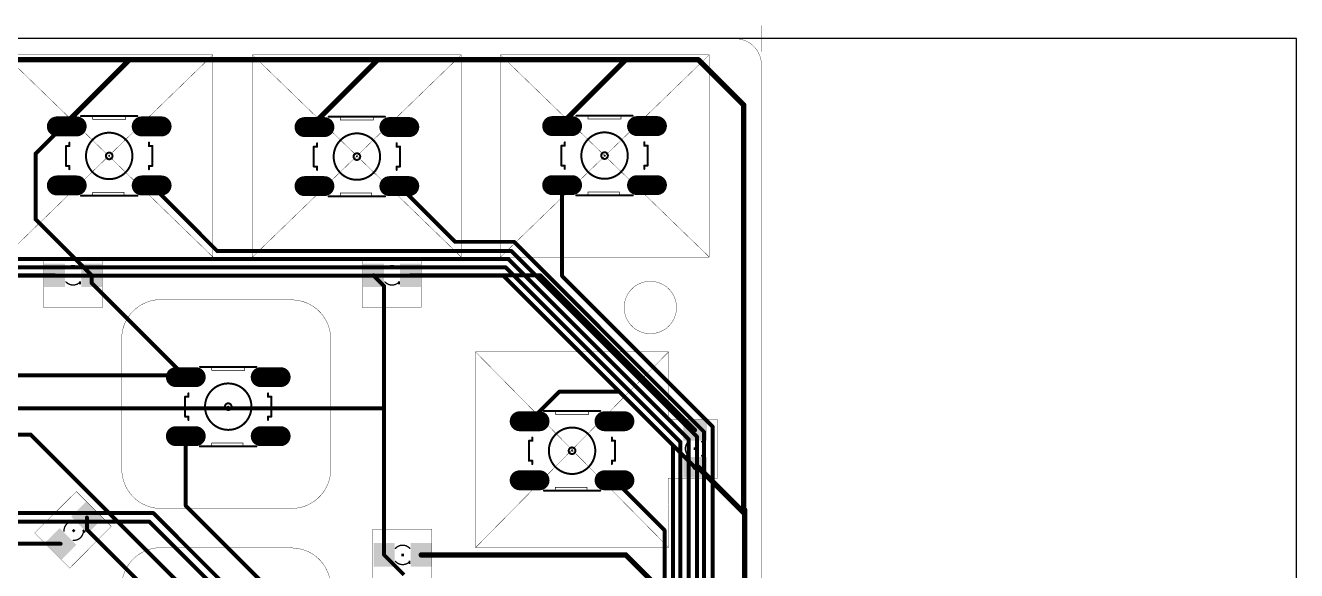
# Model space of a CAD drawing. Extents: x -0.04 to 6.3, y -0.04 to 3.98.
# Drawn here: x 2.465 to 6.299, y 2.333 to 3.977 of the extents above; entities that cross this region are included whole.
import ezdxf

# ---------------------------------------------------------------- set-up
doc = ezdxf.new("R2010")
doc.units = 0
for name, color, linetype in [('1', 22, 'CONTINUOUS'), ('16', 175, 'CONTINUOUS'), ('17', 82, 'CONTINUOUS'), ('20', 7, 'CONTINUOUS'), ('21', 253, 'CONTINUOUS'), ('23', 7, 'CONTINUOUS'), ('44', 253, 'CONTINUOUS')]:
    doc.layers.add(name, color=color, linetype=linetype)

# ---------------------------------------------------------------- blocks, each defined once
blk = doc.blocks.new('LONGP100')
at = {"const_width": 1}
blk.add_lwpolyline([(-0.5, 0), (0.5, 0)], dxfattribs=at)
at = {"const_width": 0.5}
for points in [[(-0.5, 0.25, 1), (-0.5, -0.25)], [(0.5, -0.25, 1), (0.5, 0.25)]]:
    blk.add_lwpolyline(points, format="xyb", dxfattribs=at)
blk = doc.blocks.new('RECT')
blk.add_solid([(-0.5, -0.5), (0.5, -0.5), (-0.5, 0.5), (0.5, 0.5)])

msp = doc.modelspace()

# ---------------------------------------------------------------- linework, layer by layer
at = {"layer": '1'}
for points, const_width in [([(2.039, 3.873), (2.779, 3.873)], 0.016), ([(2.6235, 3.7175), (2.779, 3.873)], 0.016), ([(2.779, 3.873), (3.528, 3.873)], 0.016), ([(3.337, 3.682), (3.528, 3.873)], 0.016), ([(3.528, 3.873), (4.276, 3.873)], 0.016), ([(4.084, 3.681), (4.276, 3.873)], 0.016), ([(4.276, 3.873), (4.495, 3.873)], 0.016), ([(4.495, 3.873), (4.632, 3.736)], 0.016), ([(2.496, 3.59), (2.6235, 3.7175)], 0.012), ([(2.59, 3.684), (2.6235, 3.7175)], 0.016), ([(4.632, 3.736), (4.632, 2.518)], 0.016), ([(2.59, 3.672), (2.59, 3.684)], 0.016), ([(3.337, 3.67), (3.337, 3.682)], 0.016), ([(4.084, 3.673), (4.084, 3.681)], 0.016), ([(2.496, 3.391984), (2.496, 3.59)], 0.012), ([(2.664984, 3.223), (2.496, 3.391984)], 0.012), ([(1.797984, 3.223), (2.553016, 3.223)], 0.012), ([(2.664984, 3.223), (2.664984, 3.200016)], 0.012), ([(3.547016, 3.191), (3.515016, 3.223)], 0.012), ([(3.626984, 3.223), (4.017984, 3.223)], 0.012), ([(4.017984, 3.223), (4.485, 2.755984)], 0.012), ([(2.664984, 3.200016), (2.949, 2.916)], 0.012), ([(3.547016, 2.818), (3.547016, 3.191)], 0.012), ([(2.01, 2.921), (2.907, 2.921)], 0.012), ([(2.907, 2.921), (2.949, 2.916)], 0.012), ([(4.075, 2.872), (3.986, 2.783)], 0.012), ([(4.257016, 2.872), (4.075, 2.872)], 0.012), ([(4.485, 2.644016), (4.257016, 2.872)], 0.012), ([(1.801, 2.822), (3.543016, 2.822)], 0.012), ([(3.543016, 2.822), (3.547016, 2.818)], 0.012), ([(3.547016, 2.38), (3.547016, 2.818)], 0.012), ([(2.481, 2.743), (2.266, 2.743)], 0.012), ([(3.168, 2.056), (2.481, 2.743)], 0.012), ([(2.949, 2.738), (2.949, 2.528)], 0.012), ([(4.485, 2.644016), (4.494984, 2.644016)], 0.016), ([(4.494984, 2.644016), (4.632, 2.507)], 0.016), ([(2.949, 2.528), (3.462, 2.015)], 0.012), ([(2.650587, 2.492587), (2.650587, 2.456413)], 0.012), ([(4.632, 2.518), (4.632, 2.507)], 0.016), ([(4.635, 2.515), (4.632, 2.518)], 0.016), ([(4.635, 0.497), (4.635, 2.515)], 0.016), ([(2.650587, 2.456413), (2.95, 2.157)], 0.012), ([(2.571413, 2.413413), (1.87876, 2.413413)], 0.012), ([(3.607016, 2.32), (3.547016, 2.38)], 0.012), ([(3.658984, 2.38), (4.276, 2.38)], 0.016), ([(4.276, 2.38), (4.443, 2.213)], 0.016)]:
    msp.add_lwpolyline(points, dxfattribs=dict(at, const_width=const_width))
for points, const_width in [([(2.779, 3.877, 1), (2.779, 3.869)], 0.008), ([(2.781828, 3.870172, 1), (2.776172, 3.875828)], 0.008), ([(2.779, 3.869, 1), (2.779, 3.877)], 0.008), ([(3.528, 3.877, 1), (3.528, 3.869)], 0.008), ([(3.530828, 3.870172, 1), (3.525172, 3.875828)], 0.008), ([(3.528, 3.869, 1), (3.528, 3.877)], 0.008), ([(4.276, 3.877, 1), (4.276, 3.869)], 0.008), ([(4.278828, 3.870172, 1), (4.273172, 3.875828)], 0.008), ([(4.276, 3.869, 1), (4.276, 3.877)], 0.008), ([(4.497828, 3.875828, 1), (4.492172, 3.870172)], 0.008), ([(4.495, 3.869, 1), (4.495, 3.877)], 0.008), ([(2.620672, 3.720328, 1), (2.626328, 3.714672)], 0.008), ([(2.626328, 3.714672, 1), (2.620672, 3.720328)], 0.008), ([(2.625621, 3.715379, 1), (2.621379, 3.719621)], 0.006), ([(4.636, 3.736, 1), (4.628, 3.736)], 0.008), ([(4.629172, 3.733172, 1), (4.634828, 3.738828)], 0.008), ([(2.594, 3.684, 1), (2.586, 3.684)], 0.008), ([(2.587172, 3.686828, 1), (2.592828, 3.681172)], 0.008), ([(3.341, 3.682, 1), (3.333, 3.682)], 0.008), ([(3.334172, 3.684828, 1), (3.339828, 3.679172)], 0.008), ([(4.088, 3.681, 1), (4.08, 3.681)], 0.008), ([(4.081172, 3.683828, 1), (4.086828, 3.678172)], 0.008), ([(2.586, 3.672, 1), (2.594, 3.672)], 0.008), ([(3.333, 3.67, 1), (3.341, 3.67)], 0.008), ([(4.08, 3.673, 1), (4.088, 3.673)], 0.008), ([(2.499, 3.59, 1), (2.493, 3.59)], 0.006), ([(2.493879, 3.592121, 1), (2.498121, 3.587879)], 0.006), ([(2.498121, 3.394106, 1), (2.493879, 3.389863)], 0.006), ([(2.493, 3.391984, 1), (2.499, 3.391984)], 0.006), ([(2.553016, 3.22, 1), (2.553016, 3.226)], 0.006), ([(2.667984, 3.223, 1), (2.661984, 3.223)], 0.006), ([(2.662863, 3.220879, 1), (2.667106, 3.225121)], 0.006), ([(3.517137, 3.225121, 1), (3.512894, 3.220879)], 0.006), ([(3.626984, 3.226, 1), (3.626984, 3.22)], 0.006), ([(4.020106, 3.225121, 1), (4.015863, 3.220879)], 0.006), ([(4.017984, 3.22, 1), (4.017984, 3.226)], 0.006), ([(2.667106, 3.202137, 1), (2.662863, 3.197894)], 0.006), ([(2.661984, 3.200016, 1), (2.667984, 3.200016)], 0.006), ([(3.550016, 3.191, 1), (3.544016, 3.191)], 0.006), ([(3.544894, 3.188879, 1), (3.549137, 3.193121)], 0.006), ([(2.907355, 2.923979, 1), (2.906645, 2.918021)], 0.006), ([(2.907, 2.918, 1), (2.907, 2.924)], 0.006), ([(2.946879, 2.913879, 1), (2.951121, 2.918121)], 0.006), ([(2.948645, 2.913021, 1), (2.949355, 2.918979)], 0.006), ([(4.075, 2.875, 1), (4.075, 2.869)], 0.006), ([(4.077121, 2.869879, 1), (4.072879, 2.874121)], 0.006), ([(4.259137, 2.874121, 1), (4.254894, 2.869879)], 0.006), ([(4.257016, 2.869, 1), (4.257016, 2.875)], 0.006), ([(3.545137, 2.824121, 1), (3.540894, 2.819879)], 0.006), ([(3.543016, 2.819, 1), (3.543016, 2.825)], 0.006), ([(3.550016, 2.818, 1), (3.544016, 2.818)], 0.006), ([(3.544016, 2.818, 1), (3.550016, 2.818)], 0.006), ([(3.544894, 2.815879, 1), (3.549137, 2.820121)], 0.006), ([(3.983879, 2.785121, 1), (3.988121, 2.780879)], 0.006), ([(4.482879, 2.753863, 1), (4.487121, 2.758106)], 0.006), ([(2.483121, 2.745121, 1), (2.478879, 2.740879)], 0.006), ([(2.481, 2.74, 1), (2.481, 2.746)], 0.006), ([(2.952, 2.738, 1), (2.946, 2.738)], 0.006), ([(4.485, 2.648016, 1), (4.485, 2.640016)], 0.008), ([(4.482879, 2.641894, 1), (4.487121, 2.646137)], 0.006), ([(4.497813, 2.646844, 1), (4.492156, 2.641187)], 0.008), ([(4.494984, 2.640016, 1), (4.494984, 2.648016)], 0.008), ([(2.951121, 2.530121, 1), (2.946879, 2.525879)], 0.006), ([(2.946, 2.528, 1), (2.952, 2.528)], 0.006), ([(2.653587, 2.492587, 1), (2.647587, 2.492587)], 0.006), ([(4.636, 2.518, 1), (4.628, 2.518)], 0.008), ([(4.628, 2.518, 1), (4.636, 2.518)], 0.008), ([(4.628, 2.507, 1), (4.636, 2.507)], 0.008), ([(4.634828, 2.520828, 1), (4.629172, 2.515172)], 0.008), ([(4.629172, 2.504172, 1), (4.634828, 2.509828)], 0.008), ([(4.639, 2.515, 1), (4.631, 2.515)], 0.008), ([(4.632172, 2.512172, 1), (4.637828, 2.517828)], 0.008), ([(2.652708, 2.458535, 1), (2.648465, 2.454292)], 0.006), ([(2.647587, 2.456413, 1), (2.653587, 2.456413)], 0.006), ([(2.571413, 2.410413, 1), (2.571413, 2.416413)], 0.006), ([(3.549137, 2.382121, 1), (3.544894, 2.377879)], 0.006), ([(3.544016, 2.38, 1), (3.550016, 2.38)], 0.006), ([(3.658984, 2.384, 1), (3.658984, 2.376)], 0.008), ([(4.278828, 2.382828, 1), (4.273172, 2.377172)], 0.008), ([(4.276, 2.376, 1), (4.276, 2.384)], 0.008)]:
    msp.add_lwpolyline(points, format="xyb", dxfattribs=dict(at, const_width=const_width))
at = {"layer": '16', "const_width": 0.012}
for points in [[(2.846, 3.494), (3.044, 3.296)], [(3.761, 3.324), (3.593, 3.492)], [(4.084, 3.221), (4.084, 3.495)], [(3.044, 3.296), (3.931, 3.296)], [(3.939, 3.324), (3.761, 3.324)], [(3.931, 3.296), (4.491, 2.736)], [(4.512, 2.751), (3.939, 3.324)], [(3.922, 3.272), (2.316, 3.272)], [(4.466, 2.728), (3.922, 3.272)], [(3.907, 3.222), (0.872, 3.222)], [(1.596, 3.247), (3.914, 3.247)], [(4.418, 2.711), (3.907, 3.222)], [(3.914, 3.247), (4.441, 2.72)], [(4.538, 2.767), (4.084, 3.221)], [(4.538, 1.258), (4.538, 2.767)], [(4.441, 2.72), (4.441, 1.383)], [(4.466, 1.367), (4.466, 2.728)], [(4.491, 2.736), (4.491, 1.998)], [(4.512, 1.325), (4.512, 2.751)], [(4.418, 1.393), (4.418, 2.711)], [(4.242, 2.605), (4.393, 2.454)], [(1.745, 2.506), (2.851, 2.506)], [(2.851, 2.506), (3.063, 2.294)], [(2.839, 2.48), (1.03, 2.48)], [(3.039, 2.28), (2.839, 2.48)], [(4.393, 2.454), (4.393, 1.49)]]:
    msp.add_lwpolyline(points, dxfattribs=at)
at = {"layer": '16', "const_width": 0.006}
for points in [[(2.848121, 3.496121, 1), (2.843879, 3.491879)], [(3.595121, 3.494121, 1), (3.590879, 3.489879)], [(4.087, 3.495, 1), (4.081, 3.495)], [(3.044, 3.299, 1), (3.044, 3.293)], [(3.041879, 3.293879, 1), (3.046121, 3.298121)], [(3.761, 3.327, 1), (3.761, 3.321)], [(3.758879, 3.321879, 1), (3.763121, 3.326121)], [(3.933121, 3.298121, 1), (3.928879, 3.293879)], [(3.931, 3.293, 1), (3.931, 3.299)], [(3.941121, 3.326121, 1), (3.936879, 3.321879)], [(3.939, 3.321, 1), (3.939, 3.327)], [(3.924121, 3.274121, 1), (3.919879, 3.269879)], [(3.922, 3.269, 1), (3.922, 3.275)], [(3.909121, 3.224121, 1), (3.904879, 3.219879)], [(3.907, 3.219, 1), (3.907, 3.225)], [(3.916121, 3.249121, 1), (3.911879, 3.244879)], [(3.914, 3.244, 1), (3.914, 3.25)], [(4.086121, 3.223121, 1), (4.081879, 3.218879)], [(4.081, 3.221, 1), (4.087, 3.221)], [(4.541, 2.767, 1), (4.535, 2.767)], [(4.535879, 2.764879, 1), (4.540121, 2.769121)], [(4.444, 2.72, 1), (4.438, 2.72)], [(4.438879, 2.717879, 1), (4.443121, 2.722121)], [(4.469, 2.728, 1), (4.463, 2.728)], [(4.463879, 2.725879, 1), (4.468121, 2.730121)], [(4.494, 2.736, 1), (4.488, 2.736)], [(4.488879, 2.733879, 1), (4.493121, 2.738121)], [(4.515, 2.751, 1), (4.509, 2.751)], [(4.509879, 2.748879, 1), (4.514121, 2.753121)], [(4.421, 2.711, 1), (4.415, 2.711)], [(4.415879, 2.708879, 1), (4.420121, 2.713121)], [(4.244121, 2.607121, 1), (4.239879, 2.602879)], [(2.853121, 2.508121, 1), (2.848879, 2.503879)], [(2.851, 2.503, 1), (2.851, 2.509)], [(2.841121, 2.482121, 1), (2.836879, 2.477879)], [(2.839, 2.477, 1), (2.839, 2.483)], [(4.396, 2.454, 1), (4.39, 2.454)], [(4.390879, 2.451879, 1), (4.395121, 2.456121)]]:
    msp.add_lwpolyline(points, format="xyb", dxfattribs=at)
at = {"layer": '20'}
for p, q in [((6.299213, 3.937008), (0, 3.937008)), ((6.299213, 0), (6.299213, 3.937008))]:
    msp.add_line(p, q, dxfattribs=at)
at = {"layer": '20', "const_width": 0.001}
for points in [[(4.685, 3.898), (4.685, 3.976)], [(0.079, 3.937), (4.606, 3.937)], [(4.646, 3.937), (4.724, 3.937)], [(2.402, 3.888), (3.031, 3.888)], [(2.402, 3.888), (3.031, 3.278)], [(2.402, 3.278), (3.031, 3.888)], [(3.031, 3.888), (3.031, 3.278)], [(3.15, 3.888), (3.78, 3.888)], [(3.15, 3.888), (3.15, 3.278)], [(3.15, 3.888), (3.78, 3.278)], [(3.15, 3.278), (3.78, 3.888)], [(3.78, 3.888), (3.78, 3.278)], [(3.898, 3.888), (4.528, 3.888)], [(3.898, 3.888), (3.898, 3.278)], [(3.898, 3.888), (4.528, 3.278)], [(3.898, 3.278), (4.528, 3.888)], [(4.528, 3.888), (4.528, 3.278)], [(4.685, 0.079), (4.685, 3.858)], [(2.402, 3.278), (2.52, 3.276)], [(2.52, 3.276), (2.52, 3.126)], [(2.698, 3.276), (3.031, 3.278)], [(2.698, 3.276), (2.698, 3.126)], [(3.15, 3.278), (3.481, 3.276)], [(3.481, 3.276), (3.481, 3.126)], [(3.659, 3.276), (3.78, 3.278)], [(3.659, 3.276), (3.659, 3.126)], [(3.898, 3.278), (4.528, 3.278)], [(2.874, 3.15), (3.268, 3.15)], [(2.52, 3.126), (2.698, 3.126)], [(3.481, 3.126), (3.659, 3.126)], [(2.756, 3.031), (2.756, 2.638)], [(3.386, 3.031), (3.386, 2.638)], [(3.823, 2.992), (4.405, 2.992)], [(3.823, 2.992), (3.823, 2.402)], [(3.823, 2.992), (4.405, 2.402)], [(3.823, 2.402), (4.405, 2.992)], [(4.405, 2.992), (4.404, 2.788)], [(4.404, 2.788), (4.553, 2.788)], [(4.553, 2.611), (4.553, 2.788)], [(4.405, 2.402), (4.404, 2.611)], [(4.404, 2.611), (4.553, 2.611)], [(2.493, 2.446), (2.619, 2.571)], [(2.619, 2.571), (2.724, 2.466)], [(2.874, 2.52), (3.268, 2.52)], [(2.599, 2.34), (2.724, 2.466)], [(3.513, 2.458), (3.691, 2.458)], [(3.513, 2.458), (3.513, 2.308)], [(3.691, 2.458), (3.691, 2.308)], [(2.493, 2.446), (2.599, 2.34)], [(2.874, 2.402), (3.268, 2.402)], [(3.823, 2.402), (4.405, 2.402)]]:
    msp.add_lwpolyline(points, dxfattribs=at)
at = {"layer": '20'}
for points, const_width in [([(4.68525, 3.976, 1), (4.68475, 3.976)], 0.0005), ([(4.685, 3.858, 0.416068), (4.606003, 3.936498)], 0.001), ([(4.606002, 3.936748, 1), (4.606005, 3.936248)], 0.0005), ([(4.606, 3.93675, 1), (4.606, 3.93725)], 0.0005), ([(4.646, 3.93725, 1), (4.646, 3.93675)], 0.0005), ([(4.724, 3.93675, 1), (4.724, 3.93725)], 0.0005), ([(3.03125, 3.888, 1), (3.03075, 3.888)], 0.0005), ([(3.031174, 3.887821, 1), (3.030826, 3.888179)], 0.0005), ([(3.031, 3.88775, 1), (3.031, 3.88825)], 0.0005), ([(3.15, 3.88825, 1), (3.15, 3.88775)], 0.0005), ([(3.15025, 3.888, 1), (3.14975, 3.888)], 0.0005), ([(3.150174, 3.88818, 1), (3.149826, 3.88782)], 0.0005), ([(3.78025, 3.888, 1), (3.77975, 3.888)], 0.0005), ([(3.780174, 3.88782, 1), (3.779826, 3.88818)], 0.0005), ([(3.78, 3.88775, 1), (3.78, 3.88825)], 0.0005), ([(3.898, 3.88825, 1), (3.898, 3.88775)], 0.0005), ([(3.89825, 3.888, 1), (3.89775, 3.888)], 0.0005), ([(3.898174, 3.88818, 1), (3.897826, 3.88782)], 0.0005), ([(4.52825, 3.888, 1), (4.52775, 3.888)], 0.0005), ([(4.528174, 3.88782, 1), (4.527826, 3.88818)], 0.0005), ([(4.528, 3.88775, 1), (4.528, 3.88825)], 0.0005), ([(4.68475, 3.898, 1), (4.68525, 3.898)], 0.0005), ([(4.68525, 3.858, 1), (4.68475, 3.858)], 0.0005), ([(4.68475, 3.858, 1), (4.68525, 3.858)], 0.0005), ([(2.52025, 3.276, 1), (2.51975, 3.276)], 0.0005), ([(2.519996, 3.27575, 1), (2.520004, 3.27625)], 0.0005), ([(2.697998, 3.27625, 1), (2.698002, 3.27575)], 0.0005), ([(2.69825, 3.276, 1), (2.69775, 3.276)], 0.0005), ([(3.03075, 3.278, 1), (3.03125, 3.278)], 0.0005), ([(3.030826, 3.277821, 1), (3.031174, 3.278179)], 0.0005), ([(3.031002, 3.27775, 1), (3.030998, 3.27825)], 0.0005), ([(3.150002, 3.27825, 1), (3.149998, 3.27775)], 0.0005), ([(3.149826, 3.27818, 1), (3.150174, 3.27782)], 0.0005), ([(3.14975, 3.278, 1), (3.15025, 3.278)], 0.0005), ([(3.48125, 3.276, 1), (3.48075, 3.276)], 0.0005), ([(3.480998, 3.27575, 1), (3.481002, 3.27625)], 0.0005), ([(3.658996, 3.27625, 1), (3.659004, 3.27575)], 0.0005), ([(3.65925, 3.276, 1), (3.65875, 3.276)], 0.0005), ([(3.77975, 3.278, 1), (3.78025, 3.278)], 0.0005), ([(3.779826, 3.27782, 1), (3.780174, 3.27818)], 0.0005), ([(3.780004, 3.27775, 1), (3.779996, 3.27825)], 0.0005), ([(3.898, 3.27825, 1), (3.898, 3.27775)], 0.0005), ([(3.897826, 3.27818, 1), (3.898174, 3.27782)], 0.0005), ([(3.89775, 3.278, 1), (3.89825, 3.278)], 0.0005), ([(4.52775, 3.278, 1), (4.52825, 3.278)], 0.0005), ([(4.527826, 3.27782, 1), (4.528174, 3.27818)], 0.0005), ([(4.528, 3.27775, 1), (4.528, 3.27825)], 0.0005), ([(4.35, 3.047, 1), (4.35, 3.205, 1), (4.35, 3.047)], 0.001), ([(2.874, 3.15, 0.415455), (2.755501, 3.030998)], 0.001), ([(2.874, 3.15025, 1), (2.874, 3.14975)], 0.0005), ([(2.874, 3.14975, 1), (2.874, 3.15025)], 0.0005), ([(3.386, 3.031, 0.414214), (3.268, 3.149)], 0.001), ([(3.268, 3.14925, 1), (3.268, 3.14875)], 0.0005), ([(3.268, 3.14975, 1), (3.268, 3.15025)], 0.0005), ([(2.52, 3.12625, 1), (2.52, 3.12575)], 0.0005), ([(2.51975, 3.126, 1), (2.52025, 3.126)], 0.0005), ([(2.69775, 3.126, 1), (2.69825, 3.126)], 0.0005), ([(2.698, 3.12575, 1), (2.698, 3.12625)], 0.0005), ([(3.481, 3.12625, 1), (3.481, 3.12575)], 0.0005), ([(3.48075, 3.126, 1), (3.48125, 3.126)], 0.0005), ([(3.65875, 3.126, 1), (3.65925, 3.126)], 0.0005), ([(3.659, 3.12575, 1), (3.659, 3.12625)], 0.0005), ([(2.755251, 3.030997, 1), (2.755751, 3.030999)], 0.0005), ([(2.75625, 3.031, 1), (2.75575, 3.031)], 0.0005), ([(3.38625, 3.031, 1), (3.38575, 3.031)], 0.0005), ([(3.38575, 3.031, 1), (3.38625, 3.031)], 0.0005), ([(3.823, 2.99225, 1), (3.823, 2.99175)], 0.0005), ([(3.82325, 2.992, 1), (3.82275, 2.992)], 0.0005), ([(3.823178, 2.992176, 1), (3.822822, 2.991824)], 0.0005), ([(4.40525, 2.991999, 1), (4.40475, 2.992001)], 0.0005), ([(4.405178, 2.991824, 1), (4.404822, 2.992176)], 0.0005), ([(4.405, 2.99175, 1), (4.405, 2.99225)], 0.0005), ([(4.404, 2.78825, 1), (4.404, 2.78775)], 0.0005), ([(4.40375, 2.788001, 1), (4.40425, 2.787999)], 0.0005), ([(4.55325, 2.788, 1), (4.55275, 2.788)], 0.0005), ([(4.553, 2.78775, 1), (4.553, 2.78825)], 0.0005), ([(2.756, 2.638, 0.414214), (2.874, 2.52)], 0.001), ([(2.75625, 2.638, 1), (2.75575, 2.638)], 0.0005), ([(2.75575, 2.638, 1), (2.75625, 2.638)], 0.0005), ([(3.268, 2.52, 0.414214), (3.386, 2.638)], 0.001), ([(3.38625, 2.638, 1), (3.38575, 2.638)], 0.0005), ([(3.38575, 2.638, 1), (3.38625, 2.638)], 0.0005), ([(4.40425, 2.611001, 1), (4.40375, 2.610999)], 0.0005), ([(4.404, 2.61125, 1), (4.404, 2.61075)], 0.0005), ([(4.55275, 2.611, 1), (4.55325, 2.611)], 0.0005), ([(4.553, 2.61075, 1), (4.553, 2.61125)], 0.0005), ([(2.619177, 2.571177, 1), (2.618823, 2.570823)], 0.0005), ([(2.619176, 2.570823, 1), (2.618824, 2.571177)], 0.0005), ([(2.874, 2.52025, 1), (2.874, 2.51975)], 0.0005), ([(2.874, 2.51975, 1), (2.874, 2.52025)], 0.0005), ([(3.268, 2.52025, 1), (3.268, 2.51975)], 0.0005), ([(3.268, 2.51975, 1), (3.268, 2.52025)], 0.0005), ([(2.724177, 2.465824, 1), (2.723823, 2.466176)], 0.0005), ([(2.723823, 2.465823, 1), (2.724177, 2.466177)], 0.0005), ([(3.513, 2.45825, 1), (3.513, 2.45775)], 0.0005), ([(3.51325, 2.458, 1), (3.51275, 2.458)], 0.0005), ([(3.69125, 2.458, 1), (3.69075, 2.458)], 0.0005), ([(3.691, 2.45775, 1), (3.691, 2.45825)], 0.0005), ([(2.493177, 2.446177, 1), (2.492823, 2.445823)], 0.0005), ([(2.492824, 2.446177, 1), (2.493176, 2.445823)], 0.0005), ([(2.874, 2.402, 0.415455), (2.755501, 2.282998)], 0.001), ([(2.874, 2.40225, 1), (2.874, 2.40175)], 0.0005), ([(2.874, 2.40175, 1), (2.874, 2.40225)], 0.0005), ([(3.386, 2.283, 0.414214), (3.268, 2.401)], 0.001), ([(3.268, 2.40125, 1), (3.268, 2.40075)], 0.0005), ([(3.268, 2.40175, 1), (3.268, 2.40225)], 0.0005), ([(3.823, 2.40225, 1), (3.823, 2.40175)], 0.0005), ([(3.822822, 2.402176, 1), (3.823178, 2.401824)], 0.0005), ([(3.82275, 2.402, 1), (3.82325, 2.402)], 0.0005), ([(4.40475, 2.401999, 1), (4.40525, 2.402001)], 0.0005), ([(4.404822, 2.401824, 1), (4.405178, 2.402176)], 0.0005), ([(4.405, 2.40175, 1), (4.405, 2.40225)], 0.0005), ([(2.598823, 2.340176, 1), (2.599177, 2.339824)], 0.0005), ([(2.598823, 2.339823, 1), (2.599177, 2.340177)], 0.0005)]:
    msp.add_lwpolyline(points, format="xyb", dxfattribs=dict(at, const_width=const_width))
at = {"layer": '21'}
for points, const_width in [([(2.668, 3.703), (2.633, 3.703)], 0.006), ([(2.768, 3.703), (2.668, 3.703)], 0.006), ([(2.668, 3.703), (2.668, 3.693)], 0.002), ([(2.768, 3.693), (2.668, 3.693)], 0.002), ([(2.803, 3.703), (2.768, 3.703)], 0.006), ([(2.768, 3.693), (2.768, 3.703)], 0.002), ([(3.415, 3.701), (3.38, 3.701)], 0.006), ([(3.515, 3.701), (3.415, 3.701)], 0.006), ([(3.415, 3.701), (3.415, 3.691)], 0.002), ([(3.515, 3.691), (3.415, 3.691)], 0.002), ([(3.55, 3.701), (3.515, 3.701)], 0.006), ([(3.515, 3.691), (3.515, 3.701)], 0.002), ([(4.162, 3.704), (4.127, 3.704)], 0.006), ([(4.262, 3.704), (4.162, 3.704)], 0.006), ([(4.162, 3.704), (4.162, 3.694)], 0.002), ([(4.262, 3.694), (4.162, 3.694)], 0.002), ([(4.297, 3.704), (4.262, 3.704)], 0.006), ([(4.262, 3.694), (4.262, 3.704)], 0.002), ([(2.588, 3.613), (2.598, 3.613)], 0.006), ([(2.588, 3.613), (2.588, 3.553)], 0.006), ([(2.598, 3.613), (2.598, 3.623)], 0.006), ([(2.838, 3.613), (2.838, 3.623)], 0.006), ([(2.838, 3.613), (2.848, 3.613)], 0.006), ([(2.848, 3.553), (2.848, 3.613)], 0.006), ([(3.335, 3.611), (3.345, 3.611)], 0.006), ([(3.335, 3.611), (3.335, 3.551)], 0.006), ([(3.345, 3.611), (3.345, 3.621)], 0.006), ([(3.585, 3.611), (3.585, 3.621)], 0.006), ([(3.585, 3.611), (3.595, 3.611)], 0.006), ([(3.595, 3.551), (3.595, 3.611)], 0.006), ([(4.082, 3.614), (4.092, 3.614)], 0.006), ([(4.082, 3.614), (4.082, 3.554)], 0.006), ([(4.092, 3.614), (4.092, 3.624)], 0.006), ([(4.332, 3.614), (4.332, 3.624)], 0.006), ([(4.332, 3.614), (4.342, 3.614)], 0.006), ([(4.342, 3.554), (4.342, 3.614)], 0.006), ([(2.598, 3.553), (2.588, 3.553)], 0.006), ([(2.598, 3.553), (2.598, 3.543)], 0.006), ([(2.848, 3.553), (2.838, 3.553)], 0.006), ([(2.838, 3.553), (2.838, 3.543)], 0.006), ([(3.345, 3.551), (3.335, 3.551)], 0.006), ([(3.345, 3.551), (3.345, 3.541)], 0.006), ([(3.595, 3.551), (3.585, 3.551)], 0.006), ([(3.585, 3.551), (3.585, 3.541)], 0.006), ([(4.092, 3.554), (4.082, 3.554)], 0.006), ([(4.092, 3.554), (4.092, 3.544)], 0.006), ([(4.342, 3.554), (4.332, 3.554)], 0.006), ([(4.332, 3.554), (4.332, 3.544)], 0.006), ([(2.633, 3.463), (2.668, 3.463)], 0.006), ([(2.668, 3.463), (2.763, 3.463)], 0.006), ([(2.763, 3.473), (2.668, 3.473)], 0.002), ([(2.668, 3.473), (2.668, 3.463)], 0.002), ([(2.763, 3.463), (2.803, 3.463)], 0.006), ([(2.763, 3.473), (2.763, 3.463)], 0.002), ([(3.38, 3.461), (3.415, 3.461)], 0.006), ([(3.415, 3.461), (3.51, 3.461)], 0.006), ([(3.51, 3.471), (3.415, 3.471)], 0.002), ([(3.415, 3.471), (3.415, 3.461)], 0.002), ([(3.51, 3.461), (3.55, 3.461)], 0.006), ([(3.51, 3.471), (3.51, 3.461)], 0.002), ([(4.127, 3.464), (4.162, 3.464)], 0.006), ([(4.162, 3.464), (4.257, 3.464)], 0.006), ([(4.257, 3.474), (4.162, 3.474)], 0.002), ([(4.162, 3.474), (4.162, 3.464)], 0.002), ([(4.257, 3.464), (4.297, 3.464)], 0.006), ([(4.257, 3.474), (4.257, 3.464)], 0.002), ([(3.027, 2.947), (2.992, 2.947)], 0.006), ([(3.127, 2.947), (3.027, 2.947)], 0.006), ([(3.027, 2.947), (3.027, 2.937)], 0.002), ([(3.127, 2.937), (3.027, 2.937)], 0.002), ([(3.162, 2.947), (3.127, 2.947)], 0.006), ([(3.127, 2.937), (3.127, 2.947)], 0.002), ([(2.947, 2.857), (2.957, 2.857)], 0.006), ([(2.947, 2.857), (2.947, 2.797)], 0.006), ([(2.957, 2.857), (2.957, 2.867)], 0.006), ([(3.197, 2.857), (3.197, 2.867)], 0.006), ([(3.197, 2.857), (3.207, 2.857)], 0.006), ([(3.207, 2.797), (3.207, 2.857)], 0.006), ([(2.957, 2.797), (2.947, 2.797)], 0.006), ([(2.957, 2.797), (2.957, 2.787)], 0.006), ([(3.207, 2.797), (3.197, 2.797)], 0.006), ([(3.197, 2.797), (3.197, 2.787)], 0.006), ([(4.064, 2.814), (4.029, 2.814)], 0.006), ([(4.164, 2.814), (4.064, 2.814)], 0.006), ([(4.064, 2.814), (4.064, 2.804)], 0.002), ([(4.164, 2.804), (4.064, 2.804)], 0.002), ([(4.199, 2.814), (4.164, 2.814)], 0.006), ([(4.164, 2.804), (4.164, 2.814)], 0.002), ([(3.984, 2.724), (3.994, 2.724)], 0.006), ([(3.984, 2.724), (3.984, 2.664)], 0.006), ([(3.994, 2.724), (3.994, 2.734)], 0.006), ([(4.234, 2.724), (4.234, 2.734)], 0.006), ([(4.234, 2.724), (4.244, 2.724)], 0.006), ([(4.244, 2.664), (4.244, 2.724)], 0.006), ([(2.992, 2.707), (3.027, 2.707)], 0.006), ([(3.027, 2.707), (3.122, 2.707)], 0.006), ([(3.122, 2.717), (3.027, 2.717)], 0.002), ([(3.027, 2.717), (3.027, 2.707)], 0.002), ([(3.122, 2.707), (3.162, 2.707)], 0.006), ([(3.122, 2.717), (3.122, 2.707)], 0.002), ([(3.994, 2.664), (3.984, 2.664)], 0.006), ([(3.994, 2.664), (3.994, 2.654)], 0.006), ([(4.244, 2.664), (4.234, 2.664)], 0.006), ([(4.234, 2.664), (4.234, 2.654)], 0.006), ([(4.029, 2.574), (4.064, 2.574)], 0.006), ([(4.064, 2.574), (4.159, 2.574)], 0.006), ([(4.159, 2.584), (4.064, 2.584)], 0.002), ([(4.064, 2.584), (4.064, 2.574)], 0.002), ([(4.159, 2.574), (4.199, 2.574)], 0.006), ([(4.159, 2.584), (4.159, 2.574)], 0.002)]:
    msp.add_lwpolyline(points, dxfattribs=dict(at, const_width=const_width))
for points, const_width in [([(2.633, 3.7045, 1), (2.633, 3.7015)], 0.003), ([(2.668, 3.7045, 1), (2.668, 3.7015)], 0.003), ([(2.668, 3.7015, 1), (2.668, 3.7045)], 0.003), ([(2.6685, 3.703, 1), (2.6675, 3.703)], 0.001), ([(2.668, 3.6935, 1), (2.668, 3.6925)], 0.001), ([(2.6675, 3.693, 1), (2.6685, 3.693)], 0.001), ([(2.768, 3.7045, 1), (2.768, 3.7015)], 0.003), ([(2.768, 3.7015, 1), (2.768, 3.7045)], 0.003), ([(2.7685, 3.703, 1), (2.7675, 3.703)], 0.001), ([(2.7675, 3.693, 1), (2.7685, 3.693)], 0.001), ([(2.768, 3.6925, 1), (2.768, 3.6935)], 0.001), ([(2.803, 3.7015, 1), (2.803, 3.7045)], 0.003), ([(3.38, 3.7025, 1), (3.38, 3.6995)], 0.003), ([(3.415, 3.7025, 1), (3.415, 3.6995)], 0.003), ([(3.415, 3.6995, 1), (3.415, 3.7025)], 0.003), ([(3.4155, 3.701, 1), (3.4145, 3.701)], 0.001), ([(3.415, 3.6915, 1), (3.415, 3.6905)], 0.001), ([(3.4145, 3.691, 1), (3.4155, 3.691)], 0.001), ([(3.515, 3.7025, 1), (3.515, 3.6995)], 0.003), ([(3.515, 3.6995, 1), (3.515, 3.7025)], 0.003), ([(3.5155, 3.701, 1), (3.5145, 3.701)], 0.001), ([(3.5145, 3.691, 1), (3.5155, 3.691)], 0.001), ([(3.515, 3.6905, 1), (3.515, 3.6915)], 0.001), ([(3.55, 3.6995, 1), (3.55, 3.7025)], 0.003), ([(4.127, 3.7055, 1), (4.127, 3.7025)], 0.003), ([(4.162, 3.7055, 1), (4.162, 3.7025)], 0.003), ([(4.162, 3.7025, 1), (4.162, 3.7055)], 0.003), ([(4.1625, 3.704, 1), (4.1615, 3.704)], 0.001), ([(4.162, 3.6945, 1), (4.162, 3.6935)], 0.001), ([(4.1615, 3.694, 1), (4.1625, 3.694)], 0.001), ([(4.262, 3.7055, 1), (4.262, 3.7025)], 0.003), ([(4.262, 3.7025, 1), (4.262, 3.7055)], 0.003), ([(4.2625, 3.704, 1), (4.2615, 3.704)], 0.001), ([(4.2615, 3.694, 1), (4.2625, 3.694)], 0.001), ([(4.262, 3.6935, 1), (4.262, 3.6945)], 0.001), ([(4.297, 3.7025, 1), (4.297, 3.7055)], 0.003), ([(2.718, 3.513, 1), (2.718, 3.653, 1), (2.718, 3.513)], 0.006), ([(3.465, 3.511, 1), (3.465, 3.651, 1), (3.465, 3.511)], 0.006), ([(4.212, 3.514, 1), (4.212, 3.654, 1), (4.212, 3.514)], 0.006), ([(2.588, 3.6145, 1), (2.588, 3.6115)], 0.003), ([(2.5895, 3.613, 1), (2.5865, 3.613)], 0.003), ([(2.5995, 3.623, 1), (2.5965, 3.623)], 0.003), ([(2.5965, 3.613, 1), (2.5995, 3.613)], 0.003), ([(2.598, 3.6115, 1), (2.598, 3.6145)], 0.003), ([(2.8395, 3.623, 1), (2.8365, 3.623)], 0.003), ([(2.838, 3.6145, 1), (2.838, 3.6115)], 0.003), ([(2.8365, 3.613, 1), (2.8395, 3.613)], 0.003), ([(2.8495, 3.613, 1), (2.8465, 3.613)], 0.003), ([(2.848, 3.6115, 1), (2.848, 3.6145)], 0.003), ([(3.335, 3.6125, 1), (3.335, 3.6095)], 0.003), ([(3.3365, 3.611, 1), (3.3335, 3.611)], 0.003), ([(3.3465, 3.621, 1), (3.3435, 3.621)], 0.003), ([(3.3435, 3.611, 1), (3.3465, 3.611)], 0.003), ([(3.345, 3.6095, 1), (3.345, 3.6125)], 0.003), ([(3.5865, 3.621, 1), (3.5835, 3.621)], 0.003), ([(3.585, 3.6125, 1), (3.585, 3.6095)], 0.003), ([(3.5835, 3.611, 1), (3.5865, 3.611)], 0.003), ([(3.5965, 3.611, 1), (3.5935, 3.611)], 0.003), ([(3.595, 3.6095, 1), (3.595, 3.6125)], 0.003), ([(4.082, 3.6155, 1), (4.082, 3.6125)], 0.003), ([(4.0835, 3.614, 1), (4.0805, 3.614)], 0.003), ([(4.0935, 3.624, 1), (4.0905, 3.624)], 0.003), ([(4.0905, 3.614, 1), (4.0935, 3.614)], 0.003), ([(4.092, 3.6125, 1), (4.092, 3.6155)], 0.003), ([(4.3335, 3.624, 1), (4.3305, 3.624)], 0.003), ([(4.332, 3.6155, 1), (4.332, 3.6125)], 0.003), ([(4.3305, 3.614, 1), (4.3335, 3.614)], 0.003), ([(4.3435, 3.614, 1), (4.3405, 3.614)], 0.003), ([(4.342, 3.6125, 1), (4.342, 3.6155)], 0.003), ([(2.718, 3.573, 1), (2.718, 3.593, 1), (2.718, 3.573)], 0.006), ([(3.465, 3.571, 1), (3.465, 3.591, 1), (3.465, 3.571)], 0.006), ([(4.212, 3.574, 1), (4.212, 3.594, 1), (4.212, 3.574)], 0.006), ([(2.588, 3.5545, 1), (2.588, 3.5515)], 0.003), ([(2.5865, 3.553, 1), (2.5895, 3.553)], 0.003), ([(2.5995, 3.553, 1), (2.5965, 3.553)], 0.003), ([(2.5965, 3.543, 1), (2.5995, 3.543)], 0.003), ([(2.598, 3.5515, 1), (2.598, 3.5545)], 0.003), ([(2.838, 3.5545, 1), (2.838, 3.5515)], 0.003), ([(2.8395, 3.553, 1), (2.8365, 3.553)], 0.003), ([(2.8365, 3.543, 1), (2.8395, 3.543)], 0.003), ([(2.8465, 3.553, 1), (2.8495, 3.553)], 0.003), ([(2.848, 3.5515, 1), (2.848, 3.5545)], 0.003), ([(3.335, 3.5525, 1), (3.335, 3.5495)], 0.003), ([(3.3335, 3.551, 1), (3.3365, 3.551)], 0.003), ([(3.3465, 3.551, 1), (3.3435, 3.551)], 0.003), ([(3.3435, 3.541, 1), (3.3465, 3.541)], 0.003), ([(3.345, 3.5495, 1), (3.345, 3.5525)], 0.003), ([(3.585, 3.5525, 1), (3.585, 3.5495)], 0.003), ([(3.5865, 3.551, 1), (3.5835, 3.551)], 0.003), ([(3.5835, 3.541, 1), (3.5865, 3.541)], 0.003), ([(3.5935, 3.551, 1), (3.5965, 3.551)], 0.003), ([(3.595, 3.5495, 1), (3.595, 3.5525)], 0.003), ([(4.082, 3.5555, 1), (4.082, 3.5525)], 0.003), ([(4.0805, 3.554, 1), (4.0835, 3.554)], 0.003), ([(4.0935, 3.554, 1), (4.0905, 3.554)], 0.003), ([(4.0905, 3.544, 1), (4.0935, 3.544)], 0.003), ([(4.092, 3.5525, 1), (4.092, 3.5555)], 0.003), ([(4.332, 3.5555, 1), (4.332, 3.5525)], 0.003), ([(4.3335, 3.554, 1), (4.3305, 3.554)], 0.003), ([(4.3305, 3.544, 1), (4.3335, 3.544)], 0.003), ([(4.3405, 3.554, 1), (4.3435, 3.554)], 0.003), ([(4.342, 3.5525, 1), (4.342, 3.5555)], 0.003), ([(2.633, 3.4645, 1), (2.633, 3.4615)], 0.003), ([(2.668, 3.4645, 1), (2.668, 3.4615)], 0.003), ([(2.668, 3.4615, 1), (2.668, 3.4645)], 0.003), ([(2.668, 3.4735, 1), (2.668, 3.4725)], 0.001), ([(2.6685, 3.473, 1), (2.6675, 3.473)], 0.001), ([(2.6675, 3.463, 1), (2.6685, 3.463)], 0.001), ([(2.763, 3.4645, 1), (2.763, 3.4615)], 0.003), ([(2.763, 3.4615, 1), (2.763, 3.4645)], 0.003), ([(2.7635, 3.473, 1), (2.7625, 3.473)], 0.001), ([(2.7625, 3.463, 1), (2.7635, 3.463)], 0.001), ([(2.763, 3.4725, 1), (2.763, 3.4735)], 0.001), ([(2.803, 3.4615, 1), (2.803, 3.4645)], 0.003), ([(3.38, 3.4625, 1), (3.38, 3.4595)], 0.003), ([(3.415, 3.4625, 1), (3.415, 3.4595)], 0.003), ([(3.415, 3.4595, 1), (3.415, 3.4625)], 0.003), ([(3.415, 3.4715, 1), (3.415, 3.4705)], 0.001), ([(3.4155, 3.471, 1), (3.4145, 3.471)], 0.001), ([(3.4145, 3.461, 1), (3.4155, 3.461)], 0.001), ([(3.51, 3.4625, 1), (3.51, 3.4595)], 0.003), ([(3.51, 3.4595, 1), (3.51, 3.4625)], 0.003), ([(3.5105, 3.471, 1), (3.5095, 3.471)], 0.001), ([(3.5095, 3.461, 1), (3.5105, 3.461)], 0.001), ([(3.51, 3.4705, 1), (3.51, 3.4715)], 0.001), ([(3.55, 3.4595, 1), (3.55, 3.4625)], 0.003), ([(4.127, 3.4655, 1), (4.127, 3.4625)], 0.003), ([(4.162, 3.4655, 1), (4.162, 3.4625)], 0.003), ([(4.162, 3.4625, 1), (4.162, 3.4655)], 0.003), ([(4.162, 3.4745, 1), (4.162, 3.4735)], 0.001), ([(4.1625, 3.474, 1), (4.1615, 3.474)], 0.001), ([(4.1615, 3.464, 1), (4.1625, 3.464)], 0.001), ([(4.257, 3.4655, 1), (4.257, 3.4625)], 0.003), ([(4.257, 3.4625, 1), (4.257, 3.4655)], 0.003), ([(4.2575, 3.474, 1), (4.2565, 3.474)], 0.001), ([(4.2565, 3.464, 1), (4.2575, 3.464)], 0.001), ([(4.257, 3.4735, 1), (4.257, 3.4745)], 0.001), ([(4.297, 3.4625, 1), (4.297, 3.4655)], 0.003), ([(2.630654, 3.242685, 0.44237), (2.587346, 3.242685)], 0.004), ([(2.586607, 3.243358, 1), (2.588086, 3.242012)], 0.002), ([(2.629914, 3.242012, 1), (2.631393, 3.243358)], 0.002), ([(3.592654, 3.242685, 0.44237), (3.549346, 3.242685)], 0.004), ([(3.548607, 3.243358, 1), (3.550086, 3.242012)], 0.002), ([(3.591914, 3.242012, 1), (3.593393, 3.243358)], 0.002), ([(2.587346, 3.203315, 0.44237), (2.630654, 3.203315)], 0.004), ([(2.588086, 3.203988, 1), (2.586607, 3.202642)], 0.002), ([(2.631393, 3.202642, 1), (2.629914, 3.203988)], 0.002), ([(3.549346, 3.203315, 0.44237), (3.592654, 3.203315)], 0.004), ([(3.550086, 3.203988, 1), (3.548607, 3.202642)], 0.002), ([(3.593393, 3.202642, 1), (3.591914, 3.203988)], 0.002), ([(2.992, 2.9485, 1), (2.992, 2.9455)], 0.003), ([(3.027, 2.9485, 1), (3.027, 2.9455)], 0.003), ([(3.027, 2.9455, 1), (3.027, 2.9485)], 0.003), ([(3.0275, 2.947, 1), (3.0265, 2.947)], 0.001), ([(3.027, 2.9375, 1), (3.027, 2.9365)], 0.001), ([(3.0265, 2.937, 1), (3.0275, 2.937)], 0.001), ([(3.127, 2.9485, 1), (3.127, 2.9455)], 0.003), ([(3.127, 2.9455, 1), (3.127, 2.9485)], 0.003), ([(3.1275, 2.947, 1), (3.1265, 2.947)], 0.001), ([(3.1265, 2.937, 1), (3.1275, 2.937)], 0.001), ([(3.127, 2.9365, 1), (3.127, 2.9375)], 0.001), ([(3.162, 2.9455, 1), (3.162, 2.9485)], 0.003), ([(3.077, 2.757, 1), (3.077, 2.897, 1), (3.077, 2.757)], 0.006), ([(2.947, 2.8585, 1), (2.947, 2.8555)], 0.003), ([(2.9485, 2.857, 1), (2.9455, 2.857)], 0.003), ([(2.9585, 2.867, 1), (2.9555, 2.867)], 0.003), ([(2.9555, 2.857, 1), (2.9585, 2.857)], 0.003), ([(2.957, 2.8555, 1), (2.957, 2.8585)], 0.003), ([(3.077, 2.817, 1), (3.077, 2.837, 1), (3.077, 2.817)], 0.006), ([(3.1985, 2.867, 1), (3.1955, 2.867)], 0.003), ([(3.197, 2.8585, 1), (3.197, 2.8555)], 0.003), ([(3.1955, 2.857, 1), (3.1985, 2.857)], 0.003), ([(3.2085, 2.857, 1), (3.2055, 2.857)], 0.003), ([(3.207, 2.8555, 1), (3.207, 2.8585)], 0.003), ([(2.947, 2.7985, 1), (2.947, 2.7955)], 0.003), ([(2.9585, 2.797, 1), (2.9555, 2.797)], 0.003), ([(2.957, 2.7955, 1), (2.957, 2.7985)], 0.003), ([(3.197, 2.7985, 1), (3.197, 2.7955)], 0.003), ([(3.1985, 2.797, 1), (3.1955, 2.797)], 0.003), ([(3.207, 2.7955, 1), (3.207, 2.7985)], 0.003), ([(4.029, 2.8155, 1), (4.029, 2.8125)], 0.003), ([(4.064, 2.8155, 1), (4.064, 2.8125)], 0.003), ([(4.064, 2.8125, 1), (4.064, 2.8155)], 0.003), ([(4.0645, 2.814, 1), (4.0635, 2.814)], 0.001), ([(4.064, 2.8045, 1), (4.064, 2.8035)], 0.001), ([(4.0635, 2.804, 1), (4.0645, 2.804)], 0.001), ([(4.164, 2.8155, 1), (4.164, 2.8125)], 0.003), ([(4.164, 2.8125, 1), (4.164, 2.8155)], 0.003), ([(4.1645, 2.814, 1), (4.1635, 2.814)], 0.001), ([(4.1635, 2.804, 1), (4.1645, 2.804)], 0.001), ([(4.164, 2.8035, 1), (4.164, 2.8045)], 0.001), ([(4.199, 2.8125, 1), (4.199, 2.8155)], 0.003), ([(2.9455, 2.797, 1), (2.9485, 2.797)], 0.003), ([(2.9555, 2.787, 1), (2.9585, 2.787)], 0.003), ([(3.1955, 2.787, 1), (3.1985, 2.787)], 0.003), ([(3.2055, 2.797, 1), (3.2085, 2.797)], 0.003), ([(4.114, 2.624, 1), (4.114, 2.764, 1), (4.114, 2.624)], 0.006), ([(3.984, 2.7255, 1), (3.984, 2.7225)], 0.003), ([(3.9855, 2.724, 1), (3.9825, 2.724)], 0.003), ([(3.9955, 2.734, 1), (3.9925, 2.734)], 0.003), ([(3.9925, 2.724, 1), (3.9955, 2.724)], 0.003), ([(3.994, 2.7225, 1), (3.994, 2.7255)], 0.003), ([(4.2355, 2.734, 1), (4.2325, 2.734)], 0.003), ([(4.234, 2.7255, 1), (4.234, 2.7225)], 0.003), ([(4.2325, 2.724, 1), (4.2355, 2.724)], 0.003), ([(4.2455, 2.724, 1), (4.2425, 2.724)], 0.003), ([(4.244, 2.7225, 1), (4.244, 2.7255)], 0.003), ([(4.465315, 2.721654, 0.44237), (4.465315, 2.678346)], 0.004), ([(4.465988, 2.720914, 1), (4.464642, 2.722393)], 0.002), ([(4.504685, 2.678346, 0.44237), (4.504685, 2.721654)], 0.004), ([(4.505358, 2.722393, 1), (4.504012, 2.720914)], 0.002), ([(2.992, 2.7085, 1), (2.992, 2.7055)], 0.003), ([(3.027, 2.7085, 1), (3.027, 2.7055)], 0.003), ([(3.027, 2.7055, 1), (3.027, 2.7085)], 0.003), ([(3.027, 2.7175, 1), (3.027, 2.7165)], 0.001), ([(3.0275, 2.717, 1), (3.0265, 2.717)], 0.001), ([(3.0265, 2.707, 1), (3.0275, 2.707)], 0.001), ([(3.122, 2.7085, 1), (3.122, 2.7055)], 0.003), ([(3.122, 2.7055, 1), (3.122, 2.7085)], 0.003), ([(3.1225, 2.717, 1), (3.1215, 2.717)], 0.001), ([(3.1215, 2.707, 1), (3.1225, 2.707)], 0.001), ([(3.122, 2.7165, 1), (3.122, 2.7175)], 0.001), ([(3.162, 2.7055, 1), (3.162, 2.7085)], 0.003), ([(4.114, 2.684, 1), (4.114, 2.704, 1), (4.114, 2.684)], 0.006), ([(3.984, 2.6655, 1), (3.984, 2.6625)], 0.003), ([(3.9825, 2.664, 1), (3.9855, 2.664)], 0.003), ([(3.9955, 2.664, 1), (3.9925, 2.664)], 0.003), ([(3.9925, 2.654, 1), (3.9955, 2.654)], 0.003), ([(3.994, 2.6625, 1), (3.994, 2.6655)], 0.003), ([(4.234, 2.6655, 1), (4.234, 2.6625)], 0.003), ([(4.2355, 2.664, 1), (4.2325, 2.664)], 0.003), ([(4.2325, 2.654, 1), (4.2355, 2.654)], 0.003), ([(4.2425, 2.664, 1), (4.2455, 2.664)], 0.003), ([(4.244, 2.6625, 1), (4.244, 2.6655)], 0.003), ([(4.464642, 2.677607, 1), (4.465988, 2.679086)], 0.002), ([(4.504012, 2.679086, 1), (4.505358, 2.677607)], 0.002), ([(4.029, 2.5755, 1), (4.029, 2.5725)], 0.003), ([(4.064, 2.5755, 1), (4.064, 2.5725)], 0.003), ([(4.064, 2.5725, 1), (4.064, 2.5755)], 0.003), ([(4.064, 2.5845, 1), (4.064, 2.5835)], 0.001), ([(4.0645, 2.584, 1), (4.0635, 2.584)], 0.001), ([(4.0635, 2.574, 1), (4.0645, 2.574)], 0.001), ([(4.159, 2.5755, 1), (4.159, 2.5725)], 0.003), ([(4.159, 2.5725, 1), (4.159, 2.5755)], 0.003), ([(4.1595, 2.584, 1), (4.1585, 2.584)], 0.001), ([(4.1585, 2.574, 1), (4.1595, 2.574)], 0.001), ([(4.159, 2.5835, 1), (4.159, 2.5845)], 0.001), ([(4.199, 2.5725, 1), (4.199, 2.5755)], 0.003), ([(2.612392, 2.482231, 0.44237), (2.581769, 2.451608)], 0.004), ([(2.609608, 2.423769, 0.44237), (2.640231, 2.454392)], 0.004), ([(2.612344, 2.481232, 1), (2.612439, 2.48323)], 0.002), ([(2.64123, 2.454439, 1), (2.639232, 2.454344)], 0.002), ([(2.58077, 2.45156, 1), (2.582768, 2.451656)], 0.002), ([(2.609656, 2.424768, 1), (2.60956, 2.42277)], 0.002), ([(3.624654, 2.399685, 0.44237), (3.581346, 2.399685)], 0.004), ([(3.580607, 2.400358, 1), (3.582086, 2.399012)], 0.002), ([(3.623914, 2.399012, 1), (3.625393, 2.400358)], 0.002), ([(3.581346, 2.360315, 0.44237), (3.624654, 2.360315)], 0.004), ([(3.582086, 2.360988, 1), (3.580607, 2.359642)], 0.002), ([(3.625393, 2.359642, 1), (3.623914, 2.360988)], 0.002)]:
    msp.add_lwpolyline(points, format="xyb", dxfattribs=dict(at, const_width=const_width))
at = {"layer": '23'}
for p in [(2.718, 3.583), (3.465, 3.581), (4.212, 3.584), (2.609, 3.223), (3.571, 3.223), (3.077, 2.827), (4.114, 2.694), (4.485, 2.7), (2.611, 2.453), (3.603, 2.38)]:
    msp.add_point(p, dxfattribs=at)
at = {"layer": '44'}
for centre in [(2.59, 3.672), (2.846, 3.672), (3.337, 3.67), (3.593, 3.67), (4.084, 3.673), (4.34, 3.673), (2.59, 3.494), (2.846, 3.494), (3.337, 3.492), (3.593, 3.492), (4.084, 3.495), (4.34, 3.495), (2.949, 2.916), (3.205, 2.916), (3.986, 2.783), (4.242, 2.783), (2.949, 2.738), (3.205, 2.738), (3.986, 2.605), (4.242, 2.605)]:
    msp.add_circle(centre, 0.02, dxfattribs=at)

# ---------------------------------------------------------------- block references
at = {"layer": '1', "xscale": 0.062992, "yscale": 0.070984}
for p in [(2.553016, 3.223), (2.664984, 3.223), (3.515016, 3.223), (3.626984, 3.223), (3.547016, 2.38), (3.658984, 2.38)]:
    msp.add_blockref('RECT', p, dxfattribs=at)
for p, rotation in [((4.485, 2.755984), 270), ((4.485, 2.644016), 270), ((2.650587, 2.492587), 45), ((2.571413, 2.413413), 45)]:
    msp.add_blockref('RECT', p, dxfattribs=dict(at, rotation=rotation))
at = {"layer": '17', "xscale": 0.06, "yscale": 0.06}
for p in [(2.59, 3.672), (2.59, 3.672), (2.846, 3.672), (2.846, 3.672), (3.337, 3.67), (3.337, 3.67), (3.593, 3.67), (3.593, 3.67), (4.084, 3.673), (4.084, 3.673), (4.34, 3.673), (4.34, 3.673), (2.59, 3.494), (2.59, 3.494), (2.846, 3.494), (2.846, 3.494), (3.337, 3.492), (3.337, 3.492), (3.593, 3.492), (3.593, 3.492), (4.084, 3.495), (4.084, 3.495), (4.34, 3.495), (4.34, 3.495), (2.949, 2.916), (2.949, 2.916), (3.205, 2.916), (3.205, 2.916), (3.986, 2.783), (3.986, 2.783), (4.242, 2.783), (4.242, 2.783), (2.949, 2.738), (2.949, 2.738), (3.205, 2.738), (3.205, 2.738), (3.986, 2.605), (3.986, 2.605), (4.242, 2.605), (4.242, 2.605)]:
    msp.add_blockref('LONGP100', p, dxfattribs=at)
at = {"layer": '21'}
for p, xscale, yscale in [((2.609, 3.223), 0.007874, 0.007874), ((3.571, 3.223), 0.007874, 0.007874), ((2.629669, 3.200362), 0.005906, 0.009843), ((3.591669, 3.200362), 0.005906, 0.009843), ((3.603, 2.38), 0.007874, 0.007874), ((3.623669, 2.357362), 0.005906, 0.009843)]:
    msp.add_blockref('RECT', p, dxfattribs=dict(at, xscale=xscale, yscale=yscale))
for p, xscale, yscale, rotation in [((4.485, 2.7), 0.007874, 0.007874, 270), ((4.462362, 2.679331), 0.005906, 0.009843, 270), ((2.611, 2.453), 0.007874, 0.007874, 45), ((2.641623, 2.451608), 0.005906, 0.009843, 45)]:
    msp.add_blockref('RECT', p, dxfattribs=dict(at, xscale=xscale, yscale=yscale, rotation=rotation))

doc.saveas('drawing.dxf')
